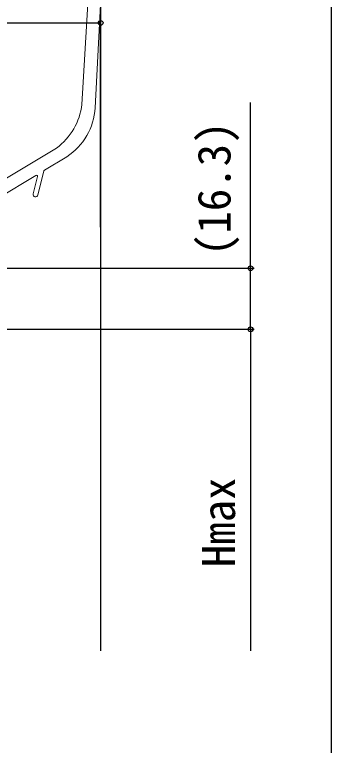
# Model space of a CAD drawing. Units: millimetres, scale not verified. Extents: x -525 to 525, y -783 to 779.
# Drawn here: x 440.5 to 525, y -81.2 to 114 of the extents above; entities that cross this region are included whole.
import ezdxf
from ezdxf.enums import TextEntityAlignment as Align

# ---------------------------------------------------------------- set-up
doc = ezdxf.new("R2010")
doc.units = ezdxf.units.MM
doc.header["$LTSCALE"] = 4
doc.layers.add('0-4_YKK_13', color=4, linetype='Continuous', lineweight=18)
for name, color, linetype in [('0-5_YKK_D', 6, 'Continuous'), ('0-6_YKK_ZWAK', 7, 'Continuous'), ('0-7_YSS_K', 3, 'Continuous')]:
    doc.layers.add(name, color=color, linetype=linetype)
doc.styles.add('ＭＳ ゴシック', font='')
doc.styles.get('ＭＳ ゴシック').set_extended_font_data('MS Gothic')

msp = doc.modelspace()

# ---------------------------------------------------------------- linework, layer by layer
at = {"layer": '0-4_YKK_13'}
for p, q in [((458.405, 89.998), (462.434, 156.331)), ((463.433, 116.697), (461.961, 89.107)), ((378.467, 34.368), (451.662, 78.348)), ((454.407, 76.03), (448.433, 72.44)), ((446.681, 65.776), (448.296, 72.256)), ((446.681, 65.776), (448.296, 72.256)), ((446.129, 71.056), (426.616, 59.331)), ((446.129, 71.056), (426.616, 59.331)), ((446.575, 70.727), (445.419, 66.091)), ((446.575, 70.727), (445.419, 66.091))]:
    msp.add_line(p, q, dxfattribs=at)
for centre, radius, start, end in [((441.925, 91.76), 16.574, 305.97848, 353.89721), ((445.443, 89.929), 16.539, 302.82083, 357.14966), ((448.587, 72.183), 0.3, 121, 166), ((448.587, 72.183), 0.3, 121, 166), ((446.284, 70.799), 0.3, 346, 121), ((446.284, 70.799), 0.3, 346, 121), ((446.05, 65.934), 0.65, 166, 346), ((446.05, 65.934), 0.65, 166, 346)]:
    msp.add_arc(centre, radius, start, end, dxfattribs=at)
at = {"layer": '0-5_YKK_D'}
for p, q in [((383.433, 111.758), (463.433, 111.758)), ((463.433, 57.257), (463.433, 112.758)), ((406.574, 46.246), (504.433, 46.246)), ((375.539, 29.933), (504.433, 29.933)), ((376.539, 29.933), (504.433, 29.933)), ((503.433, 29.933), (503.433, -55.903))]:
    msp.add_line(p, q, dxfattribs=at)
msp.add_lwpolyline([(503.433, 29.933), (503.433, 46.246), (503.433, 90.531)], dxfattribs=at)
for centre in [(463.433, 111.758), (503.433, 46.246), (503.433, 29.933), (503.433, 29.933)]:
    msp.add_circle(centre, 0.637, dxfattribs=at)
at = {"layer": '0-6_YKK_ZWAK'}
msp.add_lwpolyline([(-525, -782.7), (525, -782.7), (525, 747.3)], dxfattribs=at)
at = {"layer": '0-7_YSS_K'}
msp.add_line((463.433, 151.754), (463.433, -55.903), dxfattribs=at)

# ---------------------------------------------------------------- texts
at = {"layer": '0-5_YKK_D', "style": 'ＭＳ ゴシック'}
for s, p in [('(16.3)', (500.736, 49.516)), ('Hmax', (501.933, -33.576))]:
    msp.add_text(s, height=8.798, rotation=90, dxfattribs=at).set_placement(p, align=Align.BOTTOM_LEFT)

doc.saveas('drawing.dxf')
